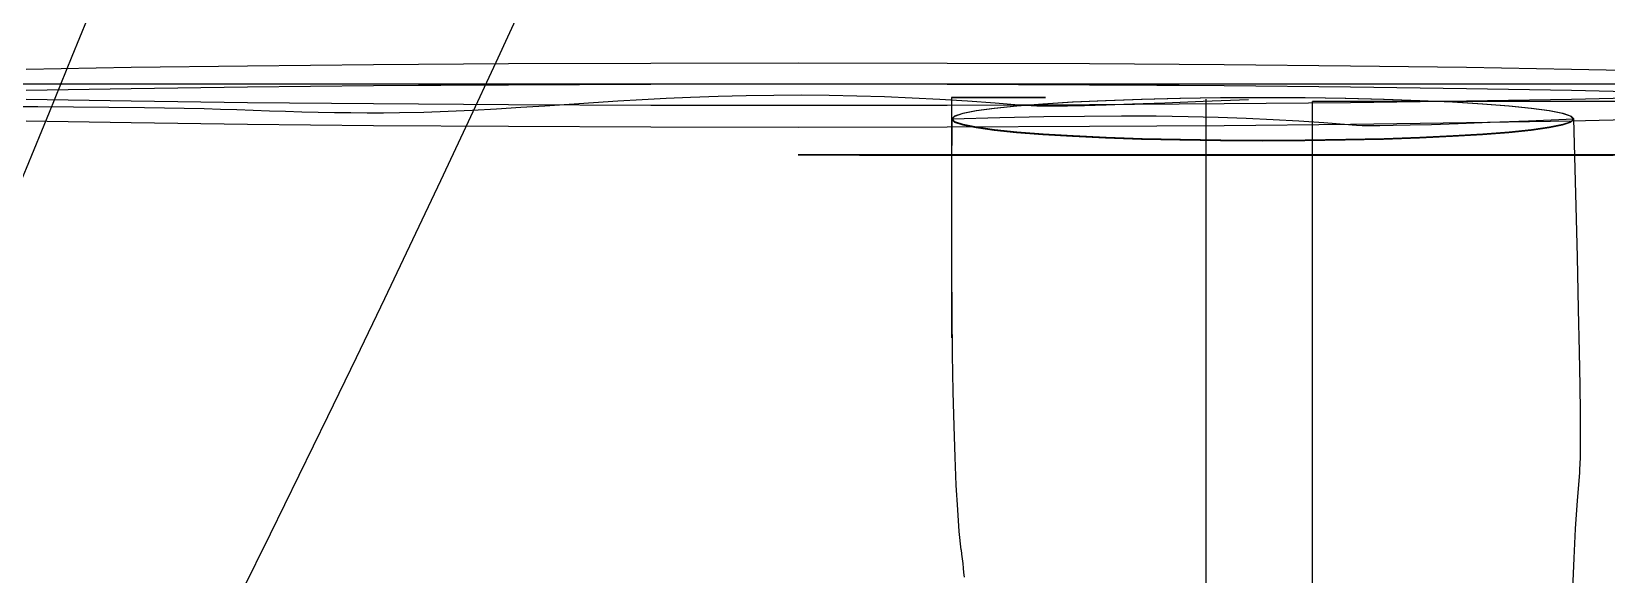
# Model space of a CAD drawing. Extents: x 11992 to 29481, y -6727 to 6811.
# Drawn here: x 21027 to 21762, y 2772 to 3025 of the extents above; entities that cross this region are included whole.
import ezdxf

# ---------------------------------------------------------------- set-up
doc = ezdxf.new("R2010")
doc.units = 0
doc.header["$MEASUREMENT"] = 0
doc.layers.get('0').update_dxf_attribs({"color": 8, "linetype": 'CONTINUOUS'})
doc.layers.add('zoylight 5回路', color=4, linetype='CONTINUOUS')

msp = doc.modelspace()

# ---------------------------------------------------------------- linework, layer by layer
for p, q in [((21024.96, 3007.64, -2076.22), (21073.94, 3008.49, -2076.22)), ((21024.96, 3007.64, -2368.6), (21073.94, 3008.49, -2368.6)), ((21073.94, 3008.49, -2076.22), (21128.18, 3009.21, -2076.22)), ((21073.94, 3008.49, -2368.6), (21128.18, 3009.21, -2368.6)), ((21128.18, 3009.21, -2076.22), (21187.07, 3009.79, -2076.22)), ((21128.18, 3009.21, -2368.6), (21187.07, 3009.79, -2368.6)), ((21187.07, 3009.79, -2076.22), (21250, 3010.21, -2076.22)), ((21187.07, 3009.79, -2368.6), (21250, 3010.21, -2368.6)), ((21250, 3010.21, -2076.22), (21316.37, 3010.48, -2076.22)), ((21250, 3010.21, -2368.6), (21316.37, 3010.48, -2368.6)), ((21316.37, 3010.48, -2076.22), (21385.55, 3010.57, -2076.22)), ((21316.37, 3010.48, -2368.6), (21385.55, 3010.57, -2368.6)), ((21385.55, 3010.57, -2076.22), (21454.74, 3010.48, -2076.22)), ((21385.55, 3010.57, -2368.6), (21454.74, 3010.48, -2368.6)), ((21454.74, 3010.48, -2076.22), (21521.1, 3010.21, -2076.22)), ((21454.74, 3010.48, -2368.6), (21521.1, 3010.22, -2368.6)), ((21521.1, 3010.22, -2368.6), (21584.03, 3009.79, -2368.6)), ((21521.1, 3010.21, -2076.22), (21584.03, 3009.79, -2076.22)), ((21584.03, 3009.79, -2076.22), (21642.92, 3009.21, -2076.22)), ((21584.03, 3009.79, -2368.6), (21642.92, 3009.21, -2368.6)), ((21642.92, 3009.21, -2076.22), (21697.16, 3008.49, -2076.22)), ((21642.92, 3009.21, -2368.6), (21697.16, 3008.49, -2368.6)), ((21697.16, 3008.49, -2076.22), (21746.14, 3007.64, -2076.22)), ((21697.16, 3008.49, -2368.6), (21746.14, 3007.64, -2368.6)), ((21746.14, 3007.64, -2076.22), (21789.26, 3006.68, -2076.22)), ((21746.14, 3007.64, -2368.6), (21789.26, 3006.68, -2368.6)), ((21895.55, 3000.57, -2076.22), (20875.56, 3000.57, -2076.22)), ((21895.55, 3000.57, -2368.6), (20875.56, 3000.57, -2368.6)), ((21128.18, 2999.21, -2076.22), (21073.94, 2998.49, -2076.22)), ((21128.18, 2999.21, -2368.6), (21073.94, 2998.49, -2368.6)), ((21187.07, 2999.79, -2076.22), (21128.18, 2999.21, -2076.22)), ((21187.07, 2999.79, -2368.6), (21128.18, 2999.21, -2368.6)), ((21250, 3000.22, -2368.6), (21187.07, 2999.79, -2368.6)), ((21250, 3000.21, -2076.22), (21187.07, 2999.79, -2076.22)), ((21316.37, 3000.48, -2076.22), (21250, 3000.21, -2076.22)), ((21316.37, 3000.48, -2368.6), (21250, 3000.22, -2368.6)), ((21385.55, 3000.57, -2076.22), (21316.37, 3000.48, -2076.22)), ((21385.55, 3000.57, -2368.6), (21316.37, 3000.48, -2368.6)), ((21454.74, 3000.48, -2076.22), (21385.55, 3000.57, -2076.22)), ((21454.74, 3000.48, -2368.6), (21385.55, 3000.57, -2368.6)), ((21521.1, 3000.21, -2076.22), (21454.74, 3000.48, -2076.22)), ((21521.1, 3000.22, -2368.6), (21454.74, 3000.48, -2368.6)), ((21584.03, 2999.79, -2368.6), (21521.1, 3000.22, -2368.6)), ((21584.03, 2999.79, -2076.22), (21521.1, 3000.21, -2076.22)), ((21642.92, 2999.21, -2076.22), (21584.03, 2999.79, -2076.22)), ((21642.92, 2999.21, -2368.6), (21584.03, 2999.79, -2368.6)), ((21697.16, 2998.49, -2076.22), (21642.92, 2999.21, -2076.22)), ((21697.16, 2998.49, -2368.6), (21642.92, 2999.21, -2368.6)), ((21073.94, 2998.49, -2076.22), (21024.96, 2997.64, -2076.22)), ((21073.94, 2998.49, -2368.6), (21024.96, 2997.64, -2368.6)), ((21073.94, 2992.66, -2076.22), (21024.96, 2993.5, -2076.22)), ((21073.94, 2992.66, -2368.6), (21024.96, 2993.5, -2368.6)), ((21128.18, 2991.94, -2076.22), (21073.94, 2992.66, -2076.22)), ((21128.18, 2991.94, -2368.6), (21073.94, 2992.66, -2368.6)), ((21187.07, 2991.36, -2076.22), (21128.18, 2991.94, -2076.22)), ((21187.07, 2991.36, -2368.6), (21128.18, 2991.94, -2368.6)), ((21278.36, 2991.3, -2076.22), (21289.68, 2992.05, -2076.22)), ((21278.36, 2991.3, -2368.6), (21289.68, 2992.05, -2368.6)), ((21289.68, 2992.05, -2076.22), (21301, 2992.78, -2076.22)), ((21289.68, 2992.05, -2368.6), (21301, 2992.78, -2368.6)), ((21301, 2992.78, -2076.22), (21312.33, 2993.47, -2076.22)), ((21301, 2992.78, -2368.6), (21312.33, 2993.47, -2368.6)), ((21312.33, 2993.47, -2076.22), (21323.66, 2994.09, -2076.22)), ((21312.33, 2993.47, -2368.6), (21323.66, 2994.09, -2368.6)), ((21323.66, 2994.09, -2076.22), (21334.99, 2994.61, -2076.22)), ((21323.66, 2994.09, -2368.6), (21334.99, 2994.61, -2368.6)), ((21334.99, 2994.61, -2076.22), (21347.92, 2995.07, -2076.22)), ((21334.99, 2994.61, -2368.6), (21347.92, 2995.07, -2368.6)), ((21347.92, 2995.07, -2076.22), (21360.86, 2995.38, -2076.22)), ((21347.92, 2995.07, -2368.6), (21360.86, 2995.38, -2368.6)), ((21360.86, 2995.38, -2076.22), (21373.79, 2995.54, -2076.22)), ((21360.86, 2995.38, -2368.6), (21373.79, 2995.54, -2368.6)), ((21373.79, 2995.54, -2076.22), (21386.73, 2995.56, -2076.22)), ((21373.79, 2995.54, -2368.6), (21386.73, 2995.56, -2368.6)), ((21386.73, 2995.56, -2076.22), (21399.67, 2995.43, -2076.22)), ((21386.73, 2995.56, -2368.6), (21399.67, 2995.43, -2368.6)), ((21399.67, 2995.43, -2076.22), (21412.6, 2995.17, -2076.22)), ((21399.67, 2995.43, -2368.6), (21412.6, 2995.17, -2368.6)), ((21412.6, 2995.17, -2076.22), (21425.53, 2994.77, -2076.22)), ((21412.6, 2995.17, -2368.6), (21425.53, 2994.77, -2368.6)), ((21425.53, 2994.77, -2076.22), (21438.46, 2994.24, -2076.22)), ((21425.53, 2994.77, -2368.6), (21438.46, 2994.24, -2368.6)), ((21438.46, 2994.24, -2076.22), (21451.37, 2993.58, -2076.22)), ((21438.46, 2994.24, -2368.6), (21451.37, 2993.58, -2368.6)), ((21451.37, 2993.58, -2076.22), (21464.28, 2992.8, -2076.22)), ((21451.37, 2993.58, -2368.6), (21464.28, 2992.8, -2368.6)), ((21500.66, 2994.4, -2076.22), (21456.82, 2994.4, -2076.22)), ((21456.82, 2994.4, -2076.22), (21456.82, 2882.21, -2076.22)), ((21456.82, 2994.4, -2076.22), (21456.82, 2882.21, -2076.22)), ((21456.82, 2994.4, -2076.22), (21500.66, 2994.4, -2076.22)), ((21500.66, 2994.4, -2368.6), (21456.82, 2994.4, -2368.6)), ((21456.82, 2994.4, -2368.6), (21456.82, 2882.21, -2368.6)), ((21456.82, 2994.4, -2368.6), (21456.82, 2882.21, -2368.6)), ((21456.82, 2994.4, -2368.6), (21500.66, 2994.4, -2368.6)), ((21464.28, 2992.8, -2076.22), (21477.18, 2991.9, -2076.22)), ((21464.28, 2992.8, -2368.6), (21477.18, 2991.9, -2368.6)), ((21477.18, 2991.9, -2076.22), (21490.06, 2990.87, -2076.22)), ((21477.18, 2991.9, -2368.6), (21490.06, 2990.87, -2368.6)), ((21513.27, 2992.17, -2076.22), (21499.33, 2991.32, -2076.22)), ((21513.27, 2992.17, -2368.6), (21499.33, 2991.32, -2368.6)), ((21499.57, 2991.46, -2076.22), (21513.5, 2992.31, -2076.22)), ((21499.57, 2991.46, -2368.6), (21513.5, 2992.31, -2368.6)), ((21528.7, 2992.89, -2076.22), (21513.27, 2992.17, -2076.22)), ((21528.7, 2992.89, -2368.6), (21513.27, 2992.17, -2368.6)), ((21513.5, 2992.31, -2076.22), (21528.94, 2993.03, -2076.22)), ((21513.5, 2992.31, -2368.6), (21528.94, 2993.03, -2368.6)), ((21545.46, 2993.47, -2076.22), (21528.7, 2992.89, -2076.22)), ((21545.46, 2993.47, -2368.6), (21528.7, 2992.89, -2368.6)), ((21528.94, 2993.03, -2076.22), (21545.69, 2993.61, -2076.22)), ((21528.94, 2993.03, -2368.6), (21545.69, 2993.61, -2368.6)), ((21541.25, 2991.4, -2076.22), (21556.25, 2991.95, -2076.22)), ((21541.25, 2991.4, -2368.6), (21556.25, 2991.95, -2368.6)), ((21563.36, 2993.9, -2076.22), (21545.46, 2993.47, -2076.22)), ((21563.36, 2993.9, -2368.6), (21545.46, 2993.47, -2368.6)), ((21545.69, 2993.61, -2076.22), (21563.6, 2994.04, -2076.22)), ((21545.69, 2993.61, -2368.6), (21563.6, 2994.04, -2368.6)), ((21556.25, 2991.95, -2076.22), (21574.2, 2992.65, -2076.22)), ((21556.25, 2991.95, -2368.6), (21574.2, 2992.65, -2368.6)), ((21582.24, 2994.17, -2076.22), (21563.36, 2993.9, -2076.22)), ((21582.24, 2994.17, -2368.6), (21563.36, 2993.9, -2368.6)), ((21563.6, 2994.04, -2076.22), (21582.48, 2994.31, -2076.22)), ((21563.6, 2994.04, -2368.6), (21582.48, 2994.31, -2368.6)), ((21574.2, 2992.65, -2076.22), (21595.38, 2993.52, -2076.22)), ((21574.2, 2992.65, -2368.6), (21595.38, 2993.52, -2368.6)), ((21575.38, 2993.55, -2076.22), (21575.38, 1873.56, -2076.22)), ((21575.38, 2993.55, -2368.6), (21575.38, 1873.56, -2368.6)), ((21601.93, 2994.26, -2076.22), (21582.24, 2994.17, -2076.22)), ((21601.93, 2994.26, -2368.6), (21582.24, 2994.17, -2368.6)), ((21582.48, 2994.31, -2076.22), (21602.16, 2994.4, -2076.22)), ((21582.48, 2994.31, -2368.6), (21602.16, 2994.4, -2368.6)), ((21642.92, 2991.94, -2076.22), (21584.03, 2991.36, -2076.22)), ((21642.92, 2991.94, -2368.6), (21584.03, 2991.36, -2368.6)), ((21621.61, 2994.17, -2076.22), (21601.93, 2994.26, -2076.22)), ((21621.61, 2994.17, -2368.6), (21601.93, 2994.26, -2368.6)), ((21602.16, 2994.4, -2076.22), (21621.85, 2994.31, -2076.22)), ((21602.16, 2994.4, -2368.6), (21621.85, 2994.31, -2368.6)), ((21640.5, 2993.9, -2076.22), (21621.61, 2994.17, -2076.22)), ((21640.5, 2993.9, -2368.6), (21621.61, 2994.17, -2368.6)), ((21621.85, 2994.31, -2076.22), (21640.73, 2994.04, -2076.22)), ((21621.85, 2994.31, -2368.6), (21640.73, 2994.04, -2368.6)), ((21625.26, 1872.53, -2076.22), (21625.26, 2992.52, -2076.22)), ((21895.25, 2992.52, -2076.22), (21625.26, 2992.52, -2076.22)), ((21625.26, 1872.53, -2368.6), (21625.26, 2992.52, -2368.6)), ((21895.25, 2992.52, -2368.6), (21625.26, 2992.52, -2368.6)), ((21658.4, 2993.47, -2076.22), (21640.5, 2993.9, -2076.22)), ((21658.4, 2993.47, -2368.6), (21640.5, 2993.9, -2368.6)), ((21640.73, 2994.04, -2076.22), (21658.64, 2993.61, -2076.22)), ((21640.73, 2994.04, -2368.6), (21658.64, 2993.61, -2368.6)), ((21697.16, 2992.66, -2076.22), (21642.92, 2991.94, -2076.22)), ((21697.16, 2992.66, -2368.6), (21642.92, 2991.94, -2368.6)), ((21675.16, 2992.89, -2076.22), (21658.4, 2993.47, -2076.22)), ((21675.16, 2992.89, -2368.6), (21658.4, 2993.47, -2368.6)), ((21658.64, 2993.61, -2076.22), (21675.39, 2993.03, -2076.22)), ((21658.64, 2993.61, -2368.6), (21675.39, 2993.03, -2368.6)), ((21690.59, 2992.17, -2076.22), (21675.16, 2992.89, -2076.22)), ((21690.59, 2992.17, -2368.6), (21675.16, 2992.89, -2368.6)), ((21675.39, 2993.03, -2076.22), (21690.82, 2992.31, -2076.22)), ((21675.39, 2993.03, -2368.6), (21690.82, 2992.31, -2368.6)), ((21704.53, 2991.32, -2076.22), (21690.59, 2992.17, -2076.22)), ((21704.53, 2991.32, -2368.6), (21690.59, 2992.17, -2368.6)), ((21690.82, 2992.31, -2076.22), (21704.76, 2991.46, -2076.22)), ((21690.82, 2992.31, -2368.6), (21704.76, 2991.46, -2368.6)), ((21746.14, 2997.64, -2076.22), (21697.16, 2998.49, -2076.22)), ((21746.14, 2997.64, -2368.6), (21697.16, 2998.49, -2368.6)), ((21746.14, 2993.5, -2076.22), (21697.16, 2992.66, -2076.22)), ((21746.14, 2993.5, -2368.6), (21697.16, 2992.66, -2368.6)), ((21789.26, 2996.68, -2076.22), (21746.14, 2997.64, -2076.22)), ((21789.26, 2996.68, -2368.6), (21746.14, 2997.64, -2368.6)), ((21789.26, 2994.46, -2076.22), (21746.14, 2993.5, -2076.22)), ((21789.26, 2994.46, -2368.6), (21746.14, 2993.5, -2368.6)), ((20962.99, 2990.49, -2076.22), (21030.3, 2990.15, -2076.22)), ((20962.99, 2990.49, -2368.6), (21030.3, 2990.15, -2368.6)), ((21030.3, 2990.15, -2076.22), (21080.09, 2989.74, -2076.22)), ((21030.3, 2990.15, -2368.6), (21080.09, 2989.74, -2368.6)), ((21080.09, 2989.74, -2076.22), (21108, 2989.27, -2076.22)), ((21080.09, 2989.74, -2368.6), (21108, 2989.27, -2368.6)), ((21108, 2989.27, -2076.22), (21115.61, 2989.01, -2076.22)), ((21108, 2989.27, -2368.6), (21115.61, 2989.01, -2368.6)), ((21115.61, 2989.01, -2076.22), (21123.21, 2988.74, -2076.22)), ((21115.61, 2989.01, -2368.6), (21123.21, 2988.74, -2368.6)), ((21123.21, 2988.74, -2076.22), (21130.82, 2988.47, -2076.22)), ((21123.21, 2988.74, -2368.6), (21130.82, 2988.47, -2368.6)), ((21130.82, 2988.47, -2076.22), (21138.42, 2988.21, -2076.22)), ((21130.82, 2988.47, -2368.6), (21138.42, 2988.21, -2368.6)), ((21138.42, 2988.21, -2076.22), (21146.02, 2987.96, -2076.22)), ((21138.42, 2988.21, -2368.6), (21146.02, 2987.96, -2368.6)), ((21146.02, 2987.96, -2076.22), (21153.62, 2987.74, -2076.22)), ((21146.02, 2987.96, -2368.6), (21153.62, 2987.74, -2368.6)), ((21153.62, 2987.74, -2076.22), (21161.21, 2987.56, -2076.22)), ((21153.62, 2987.74, -2368.6), (21161.21, 2987.56, -2368.6)), ((21161.21, 2987.56, -2076.22), (21168.81, 2987.41, -2076.22)), ((21161.21, 2987.56, -2368.6), (21168.81, 2987.41, -2368.6)), ((21168.81, 2987.41, -2076.22), (21176.41, 2987.3, -2076.22)), ((21168.81, 2987.41, -2368.6), (21176.41, 2987.3, -2368.6)), ((21176.41, 2987.3, -2076.22), (21184.01, 2987.26, -2076.22)), ((21176.41, 2987.3, -2368.6), (21184.01, 2987.26, -2368.6)), ((21184.01, 2987.26, -2076.22), (21191.61, 2987.27, -2076.22)), ((21184.01, 2987.26, -2368.6), (21191.61, 2987.27, -2368.6)), ((21250, 2990.93, -2076.22), (21187.07, 2991.36, -2076.22)), ((21250, 2990.93, -2368.6), (21187.07, 2991.36, -2368.6)), ((21191.61, 2987.27, -2076.22), (21199.22, 2987.35, -2076.22)), ((21191.61, 2987.27, -2368.6), (21199.22, 2987.35, -2368.6)), ((21199.22, 2987.35, -2076.22), (21210.51, 2987.61, -2076.22)), ((21199.22, 2987.35, -2368.6), (21210.51, 2987.61, -2368.6)), ((21210.51, 2987.61, -2076.22), (21221.81, 2988.01, -2076.22)), ((21210.51, 2987.61, -2368.6), (21221.81, 2988.01, -2368.6)), ((21221.81, 2988.01, -2076.22), (21233.11, 2988.52, -2076.22)), ((21221.81, 2988.01, -2368.6), (21233.11, 2988.52, -2368.6)), ((21233.11, 2988.52, -2076.22), (21244.42, 2989.13, -2076.22)), ((21233.11, 2988.52, -2368.6), (21244.42, 2989.13, -2368.6)), ((21244.42, 2989.13, -2076.22), (21255.73, 2989.81, -2076.22)), ((21244.42, 2989.13, -2368.6), (21255.73, 2989.81, -2368.6)), ((21316.37, 2990.66, -2076.22), (21250, 2990.93, -2076.22)), ((21316.37, 2990.66, -2368.6), (21250, 2990.93, -2368.6)), ((21255.73, 2989.81, -2076.22), (21267.04, 2990.54, -2076.22)), ((21255.73, 2989.81, -2368.6), (21267.04, 2990.54, -2368.6)), ((21267.04, 2990.54, -2076.22), (21278.36, 2991.3, -2076.22)), ((21267.04, 2990.54, -2368.6), (21278.36, 2991.3, -2368.6)), ((21385.55, 2990.57, -2076.22), (21316.37, 2990.66, -2076.22)), ((21385.55, 2990.57, -2368.6), (21316.37, 2990.66, -2368.6)), ((21454.74, 2990.66, -2076.22), (21385.55, 2990.57, -2076.22)), ((21454.74, 2990.66, -2368.6), (21385.55, 2990.57, -2368.6)), ((21521.1, 2990.93, -2076.22), (21454.74, 2990.66, -2076.22)), ((21521.1, 2990.93, -2368.6), (21454.74, 2990.66, -2368.6)), ((21458.15, 2985.6, -2076.22), (21456.82, 2984.24, -2076.22)), ((21458.15, 2985.6, -2368.6), (21456.82, 2984.24, -2368.6)), ((21456.92, 2959.42, -2076.22), (21457.06, 2984.4, -2076.22)), ((21456.92, 2959.42, -2368.6), (21457.06, 2984.4, -2368.6)), ((21457.06, 2984.38, -2076.22), (21458.38, 2985.74, -2076.22)), ((21457.06, 2984.38, -2368.6), (21458.38, 2985.74, -2368.6)), ((21457.06, 2984.38, -2076.22), (21479.37, 2985, -2076.22)), ((21457.06, 2984.38, -2368.6), (21479.37, 2985, -2368.6)), ((21458.38, 2983.02, -2076.22), (21457.06, 2984.38, -2076.22)), ((21458.38, 2983.02, -2368.6), (21457.06, 2984.38, -2368.6)), ((21462.01, 2986.9, -2076.22), (21458.15, 2985.6, -2076.22)), ((21462.01, 2986.9, -2368.6), (21458.15, 2985.6, -2368.6)), ((21458.38, 2985.74, -2076.22), (21462.24, 2987.04, -2076.22)), ((21458.38, 2985.74, -2368.6), (21462.24, 2987.04, -2368.6)), ((21468.23, 2988.14, -2076.22), (21462.01, 2986.9, -2076.22)), ((21468.23, 2988.14, -2368.6), (21462.01, 2986.9, -2368.6)), ((21462.24, 2987.04, -2076.22), (21468.46, 2988.28, -2076.22)), ((21462.24, 2987.04, -2368.6), (21468.46, 2988.28, -2368.6)), ((21476.64, 2989.29, -2076.22), (21468.23, 2988.14, -2076.22)), ((21476.64, 2989.29, -2368.6), (21468.23, 2988.14, -2368.6)), ((21468.46, 2988.28, -2076.22), (21476.87, 2989.43, -2076.22)), ((21468.46, 2988.28, -2368.6), (21476.87, 2989.43, -2368.6)), ((21487.06, 2990.36, -2076.22), (21476.64, 2989.29, -2076.22)), ((21487.06, 2990.36, -2368.6), (21476.64, 2989.29, -2368.6)), ((21476.87, 2989.43, -2076.22), (21487.3, 2990.5, -2076.22)), ((21476.87, 2989.43, -2368.6), (21487.3, 2990.5, -2368.6)), ((21479.37, 2985, -2076.22), (21499.88, 2985.44, -2076.22)), ((21479.37, 2985, -2368.6), (21499.88, 2985.44, -2368.6)), ((21499.33, 2991.32, -2076.22), (21487.06, 2990.36, -2076.22)), ((21499.33, 2991.32, -2368.6), (21487.06, 2990.36, -2368.6)), ((21487.3, 2990.5, -2076.22), (21499.57, 2991.46, -2076.22)), ((21487.3, 2990.5, -2368.6), (21499.57, 2991.46, -2368.6)), ((21490.06, 2990.87, -2076.22), (21491.83, 2990.73, -2076.22)), ((21490.06, 2990.87, -2368.6), (21491.83, 2990.73, -2368.6)), ((21491.83, 2990.73, -2076.22), (21493.89, 2990.6, -2076.22)), ((21491.83, 2990.73, -2368.6), (21493.89, 2990.6, -2368.6)), ((21493.89, 2990.6, -2076.22), (21496.53, 2990.5, -2076.22)), ((21493.89, 2990.6, -2368.6), (21496.53, 2990.5, -2368.6)), ((21496.53, 2990.5, -2076.22), (21500.06, 2990.44, -2076.22)), ((21496.53, 2990.5, -2368.6), (21500.06, 2990.44, -2368.6)), ((21499.88, 2985.44, -2076.22), (21518.76, 2985.71, -2076.22)), ((21499.88, 2985.44, -2368.6), (21518.76, 2985.71, -2368.6)), ((21500.06, 2990.44, -2076.22), (21504.77, 2990.45, -2076.22)), ((21500.06, 2990.44, -2368.6), (21504.77, 2990.45, -2368.6)), ((21504.77, 2990.45, -2076.22), (21510.95, 2990.53, -2076.22)), ((21504.77, 2990.45, -2368.6), (21510.95, 2990.53, -2368.6)), ((21510.95, 2990.53, -2076.22), (21518.89, 2990.71, -2076.22)), ((21510.95, 2990.53, -2368.6), (21518.89, 2990.71, -2368.6)), ((21518.76, 2985.71, -2076.22), (21536.17, 2985.82, -2076.22)), ((21518.76, 2985.71, -2368.6), (21536.17, 2985.82, -2368.6)), ((21518.89, 2990.71, -2076.22), (21528.89, 2990.99, -2076.22)), ((21518.89, 2990.71, -2368.6), (21528.89, 2990.99, -2368.6)), ((21584.03, 2991.36, -2076.22), (21521.1, 2990.93, -2076.22)), ((21584.03, 2991.36, -2368.6), (21521.1, 2990.93, -2368.6)), ((21528.89, 2990.99, -2076.22), (21541.25, 2991.4, -2076.22)), ((21528.89, 2990.99, -2368.6), (21541.25, 2991.4, -2368.6)), ((21536.17, 2985.82, -2076.22), (21552.27, 2985.76, -2076.22)), ((21536.17, 2985.82, -2368.6), (21552.27, 2985.76, -2368.6)), ((21552.27, 2985.76, -2076.22), (21567.22, 2985.57, -2076.22)), ((21552.27, 2985.76, -2368.6), (21567.22, 2985.57, -2368.6)), ((21567.22, 2985.57, -2076.22), (21581.19, 2985.23, -2076.22)), ((21567.22, 2985.57, -2368.6), (21581.19, 2985.23, -2368.6)), ((21581.19, 2985.23, -2076.22), (21594.34, 2984.76, -2076.22)), ((21581.19, 2985.23, -2368.6), (21594.34, 2984.76, -2368.6)), ((21594.34, 2984.76, -2076.22), (21606.83, 2984.16, -2076.22)), ((21594.34, 2984.76, -2368.6), (21606.83, 2984.16, -2368.6)), ((21716.8, 2990.36, -2076.22), (21704.53, 2991.32, -2076.22)), ((21716.8, 2990.36, -2368.6), (21704.53, 2991.32, -2368.6)), ((21704.76, 2991.46, -2076.22), (21717.03, 2990.5, -2076.22)), ((21704.76, 2991.46, -2368.6), (21717.03, 2990.5, -2368.6)), ((21727.22, 2989.29, -2076.22), (21716.8, 2990.36, -2076.22)), ((21727.22, 2989.29, -2368.6), (21716.8, 2990.36, -2368.6)), ((21717.03, 2990.5, -2076.22), (21727.45, 2989.43, -2076.22)), ((21717.03, 2990.5, -2368.6), (21727.45, 2989.43, -2368.6)), ((21726.09, 2983.5, -2076.22), (21747.27, 2984.38, -2076.22)), ((21726.09, 2983.5, -2368.6), (21747.27, 2984.38, -2368.6)), ((21735.63, 2988.14, -2076.22), (21727.22, 2989.29, -2076.22)), ((21735.63, 2988.14, -2368.6), (21727.22, 2989.29, -2368.6)), ((21727.45, 2989.43, -2076.22), (21735.86, 2988.28, -2076.22)), ((21727.45, 2989.43, -2368.6), (21735.86, 2988.28, -2368.6)), ((21741.85, 2986.9, -2076.22), (21735.63, 2988.14, -2076.22)), ((21741.85, 2986.9, -2368.6), (21735.63, 2988.14, -2368.6)), ((21735.86, 2988.28, -2076.22), (21742.09, 2987.04, -2076.22)), ((21735.86, 2988.28, -2368.6), (21742.09, 2987.04, -2368.6)), ((21745.71, 2985.6, -2076.22), (21741.85, 2986.9, -2076.22)), ((21745.71, 2985.6, -2368.6), (21741.85, 2986.9, -2368.6)), ((21742.09, 2987.04, -2076.22), (21745.95, 2985.74, -2076.22)), ((21742.09, 2987.04, -2368.6), (21745.95, 2985.74, -2368.6)), ((21747.04, 2984.24, -2076.22), (21745.71, 2985.6, -2076.22)), ((21747.04, 2984.24, -2368.6), (21745.71, 2985.6, -2368.6)), ((21747.27, 2984.38, -2076.22), (21745.95, 2985.74, -2076.22)), ((21747.27, 2984.38, -2368.6), (21745.95, 2985.74, -2368.6)), ((21747.27, 2984.38, -2076.22), (21745.95, 2983.02, -2076.22)), ((21747.27, 2984.38, -2368.6), (21745.95, 2983.02, -2368.6)), ((21746.14, 2983.5, -2076.22), (21789.26, 2984.46, -2076.22)), ((21746.14, 2983.5, -2368.6), (21789.26, 2984.46, -2368.6)), ((21748.14, 2949.43, -2076.22), (21747.27, 2984.4, -2076.22)), ((21748.14, 2949.43, -2368.6), (21747.27, 2984.4, -2368.6)), ((21024.96, 2983.5, -2076.22), (21073.94, 2982.66, -2076.22)), ((21024.96, 2983.5, -2368.6), (21073.94, 2982.66, -2368.6)), ((21073.94, 2982.66, -2076.22), (21128.18, 2981.94, -2076.22)), ((21073.94, 2982.66, -2368.6), (21128.18, 2981.94, -2368.6)), ((21128.18, 2981.94, -2076.22), (21187.07, 2981.36, -2076.22)), ((21128.18, 2981.94, -2368.6), (21187.07, 2981.36, -2368.6)), ((21187.07, 2981.36, -2076.22), (21250, 2980.93, -2076.22)), ((21187.07, 2981.36, -2368.6), (21250, 2980.93, -2368.6)), ((21250, 2980.93, -2076.22), (21316.37, 2980.66, -2076.22)), ((21250, 2980.93, -2368.6), (21316.37, 2980.66, -2368.6)), ((21316.37, 2980.66, -2076.22), (21385.55, 2980.57, -2076.22)), ((21316.37, 2980.66, -2368.6), (21385.55, 2980.57, -2368.6)), ((21385.55, 2980.57, -2076.22), (21454.74, 2980.66, -2076.22)), ((21385.55, 2980.57, -2368.6), (21454.74, 2980.66, -2368.6)), ((21454.74, 2980.66, -2076.22), (21521.1, 2980.93, -2076.22)), ((21454.74, 2980.66, -2368.6), (21521.1, 2980.93, -2368.6)), ((21456.82, 2984.24, -2076.22), (21458.15, 2982.88, -2076.22)), ((21456.82, 2984.24, -2368.6), (21458.15, 2982.88, -2368.6)), ((21458.15, 2982.88, -2076.22), (21462.01, 2981.57, -2076.22)), ((21458.15, 2982.88, -2368.6), (21462.01, 2981.57, -2368.6)), ((21462.24, 2981.71, -2076.22), (21458.38, 2983.02, -2076.22)), ((21462.24, 2981.71, -2368.6), (21458.38, 2983.02, -2368.6)), ((21462.01, 2981.57, -2076.22), (21468.23, 2980.33, -2076.22)), ((21462.01, 2981.57, -2368.6), (21468.23, 2980.33, -2368.6)), ((21468.46, 2980.48, -2076.22), (21462.24, 2981.71, -2076.22)), ((21468.46, 2980.48, -2368.6), (21462.24, 2981.71, -2368.6)), ((21468.23, 2980.33, -2076.22), (21476.64, 2979.18, -2076.22)), ((21468.23, 2980.33, -2368.6), (21476.64, 2979.18, -2368.6)), ((21476.87, 2979.32, -2076.22), (21468.46, 2980.48, -2076.22)), ((21476.87, 2979.32, -2368.6), (21468.46, 2980.48, -2368.6)), ((21476.64, 2979.18, -2076.22), (21487.06, 2978.11, -2076.22)), ((21476.64, 2979.18, -2368.6), (21487.06, 2978.11, -2368.6)), ((21487.3, 2978.25, -2076.22), (21476.87, 2979.32, -2076.22)), ((21487.3, 2978.25, -2368.6), (21476.87, 2979.32, -2368.6)), ((21487.06, 2978.11, -2076.22), (21499.33, 2977.15, -2076.22)), ((21487.06, 2978.11, -2368.6), (21499.33, 2977.15, -2368.6)), ((21499.57, 2977.29, -2076.22), (21487.3, 2978.25, -2076.22)), ((21499.57, 2977.29, -2368.6), (21487.3, 2978.25, -2368.6)), ((21499.33, 2977.15, -2076.22), (21513.27, 2976.3, -2076.22)), ((21499.33, 2977.15, -2368.6), (21513.27, 2976.3, -2368.6)), ((21513.5, 2976.44, -2076.22), (21499.57, 2977.29, -2076.22)), ((21513.5, 2976.44, -2368.6), (21499.57, 2977.29, -2368.6)), ((21521.1, 2980.93, -2076.22), (21584.03, 2981.36, -2076.22)), ((21521.1, 2980.93, -2368.6), (21584.03, 2981.36, -2368.6)), ((21584.03, 2981.36, -2076.22), (21642.92, 2981.94, -2076.22)), ((21584.03, 2981.36, -2368.6), (21642.92, 2981.94, -2368.6)), ((21606.83, 2984.16, -2076.22), (21618.82, 2983.46, -2076.22)), ((21606.83, 2984.16, -2368.6), (21618.82, 2983.46, -2368.6)), ((21618.82, 2983.46, -2076.22), (21630.47, 2982.64, -2076.22)), ((21618.82, 2983.46, -2368.6), (21630.47, 2982.64, -2368.6)), ((21630.47, 2982.64, -2076.22), (21641.96, 2981.72, -2076.22)), ((21630.47, 2982.64, -2368.6), (21641.96, 2981.73, -2368.6)), ((21641.96, 2981.73, -2368.6), (21643.72, 2981.58, -2368.6)), ((21641.96, 2981.72, -2076.22), (21643.72, 2981.58, -2076.22)), ((21642.92, 2981.94, -2076.22), (21697.16, 2982.66, -2076.22)), ((21642.92, 2981.94, -2368.6), (21697.16, 2982.66, -2368.6)), ((21643.72, 2981.58, -2076.22), (21645.78, 2981.45, -2076.22)), ((21643.72, 2981.58, -2368.6), (21645.78, 2981.45, -2368.6)), ((21645.78, 2981.45, -2076.22), (21648.42, 2981.35, -2076.22)), ((21645.78, 2981.45, -2368.6), (21648.42, 2981.35, -2368.6)), ((21648.42, 2981.35, -2076.22), (21651.95, 2981.3, -2076.22)), ((21648.42, 2981.35, -2368.6), (21651.95, 2981.3, -2368.6)), ((21651.95, 2981.3, -2076.22), (21656.66, 2981.3, -2076.22)), ((21651.95, 2981.3, -2368.6), (21656.66, 2981.3, -2368.6)), ((21656.66, 2981.3, -2076.22), (21662.84, 2981.39, -2076.22)), ((21656.66, 2981.3, -2368.6), (21662.84, 2981.39, -2368.6)), ((21662.84, 2981.39, -2076.22), (21670.78, 2981.56, -2076.22)), ((21662.84, 2981.39, -2368.6), (21670.78, 2981.56, -2368.6)), ((21670.78, 2981.56, -2076.22), (21680.78, 2981.85, -2076.22)), ((21670.78, 2981.56, -2368.6), (21680.78, 2981.85, -2368.6)), ((21680.78, 2981.85, -2076.22), (21693.14, 2982.25, -2076.22)), ((21680.78, 2981.85, -2368.6), (21693.14, 2982.25, -2368.6)), ((21690.59, 2976.3, -2076.22), (21704.53, 2977.15, -2076.22)), ((21690.59, 2976.3, -2368.6), (21704.53, 2977.15, -2368.6)), ((21704.76, 2977.29, -2076.22), (21690.82, 2976.44, -2076.22)), ((21704.76, 2977.29, -2368.6), (21690.82, 2976.44, -2368.6)), ((21693.14, 2982.25, -2076.22), (21708.14, 2982.8, -2076.22)), ((21693.14, 2982.25, -2368.6), (21708.14, 2982.8, -2368.6)), ((21697.16, 2982.66, -2076.22), (21746.14, 2983.5, -2076.22)), ((21697.16, 2982.66, -2368.6), (21746.14, 2983.5, -2368.6)), ((21704.53, 2977.15, -2076.22), (21716.8, 2978.11, -2076.22)), ((21704.53, 2977.15, -2368.6), (21716.8, 2978.11, -2368.6)), ((21717.03, 2978.25, -2076.22), (21704.76, 2977.29, -2076.22)), ((21717.03, 2978.25, -2368.6), (21704.76, 2977.29, -2368.6)), ((21708.14, 2982.8, -2076.22), (21726.09, 2983.5, -2076.22)), ((21708.14, 2982.8, -2368.6), (21726.09, 2983.5, -2368.6)), ((21716.8, 2978.11, -2076.22), (21727.22, 2979.18, -2076.22)), ((21716.8, 2978.11, -2368.6), (21727.22, 2979.18, -2368.6)), ((21727.45, 2979.32, -2076.22), (21717.03, 2978.25, -2076.22)), ((21727.45, 2979.32, -2368.6), (21717.03, 2978.25, -2368.6)), ((21727.22, 2979.18, -2076.22), (21735.63, 2980.33, -2076.22)), ((21727.22, 2979.18, -2368.6), (21735.63, 2980.33, -2368.6)), ((21735.86, 2980.48, -2076.22), (21727.45, 2979.32, -2076.22)), ((21735.86, 2980.48, -2368.6), (21727.45, 2979.32, -2368.6)), ((21735.63, 2980.33, -2076.22), (21741.85, 2981.57, -2076.22)), ((21735.63, 2980.33, -2368.6), (21741.85, 2981.57, -2368.6)), ((21742.09, 2981.71, -2076.22), (21735.86, 2980.48, -2076.22)), ((21742.09, 2981.71, -2368.6), (21735.86, 2980.48, -2368.6)), ((21741.85, 2981.57, -2076.22), (21745.71, 2982.88, -2076.22)), ((21741.85, 2981.57, -2368.6), (21745.71, 2982.88, -2368.6)), ((21745.95, 2983.02, -2076.22), (21742.09, 2981.71, -2076.22)), ((21745.95, 2983.02, -2368.6), (21742.09, 2981.71, -2368.6)), ((21747.04, 2984.24, -2076.22), (21745.71, 2982.88, -2076.22)), ((21747.04, 2984.24, -2368.6), (21745.71, 2982.88, -2368.6)), ((21513.27, 2976.3, -2076.22), (21528.7, 2975.58, -2076.22)), ((21513.27, 2976.3, -2368.6), (21528.7, 2975.58, -2368.6)), ((21528.94, 2975.72, -2076.22), (21513.5, 2976.44, -2076.22)), ((21528.94, 2975.72, -2368.6), (21513.5, 2976.44, -2368.6)), ((21528.7, 2975.58, -2076.22), (21545.46, 2975, -2076.22)), ((21528.7, 2975.58, -2368.6), (21545.46, 2975, -2368.6)), ((21545.69, 2975.14, -2076.22), (21528.94, 2975.72, -2076.22)), ((21545.69, 2975.14, -2368.6), (21528.94, 2975.72, -2368.6)), ((21545.46, 2975, -2076.22), (21563.36, 2974.57, -2076.22)), ((21545.46, 2975, -2368.6), (21563.36, 2974.57, -2368.6)), ((21563.6, 2974.71, -2076.22), (21545.69, 2975.14, -2076.22)), ((21563.6, 2974.71, -2368.6), (21545.69, 2975.14, -2368.6)), ((21563.36, 2974.57, -2076.22), (21582.24, 2974.3, -2076.22)), ((21563.36, 2974.57, -2368.6), (21582.24, 2974.3, -2368.6)), ((21582.48, 2974.45, -2076.22), (21563.6, 2974.71, -2076.22)), ((21582.48, 2974.45, -2368.6), (21563.6, 2974.71, -2368.6)), ((21582.24, 2974.3, -2076.22), (21601.93, 2974.21, -2076.22)), ((21582.24, 2974.3, -2368.6), (21601.93, 2974.21, -2368.6)), ((21602.16, 2974.35, -2076.22), (21582.48, 2974.45, -2076.22)), ((21602.16, 2974.35, -2368.6), (21582.48, 2974.45, -2368.6)), ((21601.93, 2974.21, -2076.22), (21621.61, 2974.3, -2076.22)), ((21601.93, 2974.21, -2368.6), (21621.61, 2974.3, -2368.6)), ((21621.85, 2974.45, -2076.22), (21602.16, 2974.35, -2076.22)), ((21621.85, 2974.45, -2368.6), (21602.16, 2974.35, -2368.6)), ((21621.61, 2974.3, -2076.22), (21640.5, 2974.57, -2076.22)), ((21621.61, 2974.3, -2368.6), (21640.5, 2974.57, -2368.6)), ((21640.73, 2974.71, -2076.22), (21621.85, 2974.45, -2076.22)), ((21640.73, 2974.71, -2368.6), (21621.85, 2974.45, -2368.6)), ((21640.5, 2974.57, -2076.22), (21658.4, 2975, -2076.22)), ((21640.5, 2974.57, -2368.6), (21658.4, 2975, -2368.6)), ((21658.64, 2975.14, -2076.22), (21640.73, 2974.71, -2076.22)), ((21658.64, 2975.14, -2368.6), (21640.73, 2974.71, -2368.6)), ((21658.4, 2975, -2076.22), (21675.16, 2975.58, -2076.22)), ((21658.4, 2975, -2368.6), (21675.16, 2975.58, -2368.6)), ((21675.39, 2975.72, -2076.22), (21658.64, 2975.14, -2076.22)), ((21675.39, 2975.72, -2368.6), (21658.64, 2975.14, -2368.6)), ((21675.16, 2975.58, -2076.22), (21690.59, 2976.3, -2076.22)), ((21675.16, 2975.58, -2368.6), (21690.59, 2976.3, -2368.6)), ((21690.82, 2976.44, -2076.22), (21675.39, 2975.72, -2076.22)), ((21690.82, 2976.44, -2368.6), (21675.39, 2975.72, -2368.6)), ((21385.26, 2967.55, -1998.61), (21454.45, 2967.55, -1998.51)), ((21454.45, 2967.55, -1978.7), (21385.26, 2967.55, -1978.61)), ((21414.63, 2967.53, -1888.04), (21413.88, 2967.53, -1870.79)), ((21413.88, 2967.53, -1870.79), (21415.33, 2967.53, -1853.53)), ((21417.56, 2967.53, -1905.06), (21414.63, 2967.53, -1888.04)), ((21415.33, 2967.53, -1853.53), (21419.02, 2967.53, -1836.48)), ((21422.66, 2967.53, -1921.62), (21417.56, 2967.53, -1905.06)), ((21419.02, 2967.53, -1836.48), (21424.97, 2967.53, -1819.88)), ((21429.89, 2967.53, -1937.5), (21422.66, 2967.53, -1921.62)), ((21424.97, 2967.53, -1819.88), (21433.2, 2967.53, -1803.94)), ((21439.23, 2967.53, -1952.46), (21429.89, 2967.53, -1937.5)), ((21433.2, 2967.53, -1803.94), (21443.73, 2967.53, -1788.91)), ((21450.66, 2967.53, -1966.27), (21439.23, 2967.53, -1952.46)), ((21443.73, 2967.53, -1788.91), (21456.18, 2967.53, -1775.42)), ((21464.15, 2967.53, -1978.73), (21450.66, 2967.53, -1966.27)), ((21454.45, 2967.55, -1998.51), (21520.81, 2967.55, -1998.25)), ((21520.81, 2967.55, -1978.96), (21454.45, 2967.55, -1978.7)), ((21456.18, 2967.53, -1775.42), (21470, 2967.53, -1763.99)), ((21470, 2967.53, -1763.99), (21484.96, 2967.53, -1754.65)), ((21484.96, 2967.53, -1754.65), (21500.84, 2967.53, -1747.41)), ((21500.84, 2967.53, -1747.41), (21517.4, 2967.53, -1742.32)), ((21517.4, 2967.53, -1742.32), (21534.42, 2967.53, -1739.38)), ((21520.81, 2967.55, -1998.25), (21583.74, 2967.55, -1997.82)), ((21583.74, 2967.55, -1979.39), (21520.81, 2967.55, -1978.96)), ((21534.42, 2967.53, -1739.38), (21551.67, 2967.53, -1738.63)), ((21551.67, 2967.53, -1738.63), (21568.94, 2967.53, -1740.09)), ((21568.94, 2967.53, -1740.09), (21585.98, 2967.53, -1743.78)), ((21579.49, 2967.53, -1979.36), (21584.26, 2967.53, -1965.62)), ((21583.74, 2967.55, -1997.82), (21642.63, 2967.55, -1997.24)), ((21642.63, 2967.55, -1979.97), (21583.74, 2967.55, -1979.39)), ((21584.26, 2967.53, -1965.62), (21590.23, 2967.53, -1952.7)), ((21585.98, 2967.53, -1743.78), (21602.59, 2967.53, -1749.73)), ((21590.23, 2967.53, -1952.7), (21597.35, 2967.53, -1940.66)), ((21597.35, 2967.53, -1940.66), (21605.54, 2967.53, -1929.54)), ((21602.59, 2967.53, -1749.73), (21618.52, 2967.53, -1757.95)), ((21605.54, 2967.53, -1929.54), (21614.74, 2967.53, -1919.4)), ((21612.19, 2967.53, -1773.61), (21613.42, 2967.53, -1791.92)), ((21612.19, 2967.53, -1773.61), (21613.42, 2967.53, -1755.29)), ((21613.42, 2967.53, -1791.92), (21617.01, 2967.53, -1809.49)), ((21617.01, 2967.53, -1737.73), (21613.42, 2967.53, -1755.29)), ((21614.74, 2967.53, -1919.4), (21624.88, 2967.53, -1910.3)), ((21617.01, 2967.53, -1809.49), (21622.8, 2967.53, -1826.15)), ((21622.8, 2967.53, -1721.07), (21617.01, 2967.53, -1737.73)), ((21618.52, 2967.53, -1757.95), (21633.56, 2967.53, -1768.49)), ((21622.8, 2967.53, -1826.15), (21630.63, 2967.53, -1841.74)), ((21630.63, 2967.53, -1705.48), (21622.8, 2967.53, -1721.07)), ((21624.88, 2967.53, -1910.3), (21635.9, 2967.53, -1902.28)), ((21630.63, 2967.53, -1841.74), (21640.32, 2967.53, -1856.09)), ((21640.32, 2967.53, -1691.12), (21630.63, 2967.53, -1705.48)), ((21635.47, 2967.53, -1977.16), (21633.53, 2967.53, -1978.75)), ((21633.56, 2967.53, -1768.49), (21647.05, 2967.53, -1780.94)), ((21637.35, 2967.53, -1975.57), (21635.47, 2967.53, -1977.16)), ((21635.9, 2967.53, -1902.28), (21647.74, 2967.53, -1895.4)), ((21639.17, 2967.53, -1973.98), (21637.35, 2967.53, -1975.57)), ((21640.93, 2967.53, -1972.38), (21639.17, 2967.53, -1973.98)), ((21640.32, 2967.53, -1856.09), (21651.74, 2967.53, -1869.06)), ((21651.74, 2967.53, -1678.16), (21640.32, 2967.53, -1691.12)), ((21642.65, 2967.53, -1970.75), (21640.93, 2967.53, -1972.38)), ((21642.63, 2967.55, -1997.24), (21696.87, 2967.55, -1996.52)), ((21696.87, 2967.55, -1980.69), (21642.63, 2967.55, -1979.97)), ((21644.33, 2967.53, -1969.11), (21642.65, 2967.53, -1970.75)), ((21645.97, 2967.53, -1967.43), (21644.33, 2967.53, -1969.11)), ((21647.59, 2967.53, -1965.71), (21645.97, 2967.53, -1967.43)), ((21647.05, 2967.53, -1780.94), (21658.48, 2967.53, -1794.76)), ((21649.2, 2967.53, -1963.95), (21647.59, 2967.53, -1965.71)), ((21647.74, 2967.53, -1895.4), (21660.32, 2967.53, -1889.71)), ((21650.79, 2967.53, -1962.13), (21649.2, 2967.53, -1963.95)), ((21652.38, 2967.53, -1960.26), (21650.79, 2967.53, -1962.13)), ((21651.74, 2967.53, -1869.06), (21664.7, 2967.53, -1880.47)), ((21664.7, 2967.53, -1666.75), (21651.74, 2967.53, -1678.16)), ((21653.97, 2967.53, -1958.31), (21652.38, 2967.53, -1960.26)), ((21664.5, 2967.53, -1943.27), (21653.97, 2967.53, -1958.31)), ((21658.48, 2967.53, -1794.76), (21667.82, 2967.53, -1809.72)), ((21660.32, 2967.53, -1889.71), (21673.58, 2967.53, -1885.26)), ((21672.73, 2967.53, -1927.34), (21664.5, 2967.53, -1943.27)), ((21664.7, 2967.53, -1880.47), (21679.06, 2967.53, -1890.17)), ((21679.06, 2967.53, -1657.05), (21664.7, 2967.53, -1666.75)), ((21667.82, 2967.53, -1809.72), (21675.05, 2967.53, -1825.59)), ((21669.42, 2967.53, -2419.96), (21669.38, 2967.53, -2419.13)), ((21669.38, 2967.53, -2419.13), (21669.38, 2967.53, -2368.75)), ((21669.38, 2967.53, -2368.75), (21759.38, 2967.53, -2368.75)), ((21669.48, 2967.53, -2420.79), (21669.42, 2967.53, -2419.96)), ((21669.57, 2967.53, -2421.62), (21669.48, 2967.53, -2420.79)), ((21669.69, 2967.53, -2422.44), (21669.57, 2967.53, -2421.62)), ((21669.84, 2967.53, -2423.27), (21669.69, 2967.53, -2422.44)), ((21670.02, 2967.53, -2424.08), (21669.84, 2967.53, -2423.27)), ((21670.22, 2967.53, -2424.89), (21670.02, 2967.53, -2424.08)), ((21670.45, 2967.53, -2425.69), (21670.22, 2967.53, -2424.89)), ((21670.71, 2967.53, -2426.48), (21670.45, 2967.53, -2425.69)), ((21671, 2967.53, -2427.26), (21670.71, 2967.53, -2426.48)), ((21671.31, 2967.53, -2428.03), (21671, 2967.53, -2427.26)), ((21671.65, 2967.53, -2428.79), (21671.31, 2967.53, -2428.03)), ((21672.02, 2967.53, -2429.54), (21671.65, 2967.53, -2428.79)), ((21672.41, 2967.53, -2430.28), (21672.02, 2967.53, -2429.54)), ((21672.83, 2967.53, -2431), (21672.41, 2967.53, -2430.28)), ((21678.68, 2967.53, -1910.74), (21672.73, 2967.53, -1927.34)), ((21673.27, 2967.53, -2431.71), (21672.83, 2967.53, -2431)), ((21673.73, 2967.53, -2432.4), (21673.27, 2967.53, -2431.71)), ((21673.58, 2967.53, -1885.26), (21687.46, 2967.53, -1882.12)), ((21674.22, 2967.53, -2433.07), (21673.73, 2967.53, -2432.4)), ((21674.73, 2967.53, -2433.73), (21674.22, 2967.53, -2433.07)), ((21675.27, 2967.53, -2434.37), (21674.73, 2967.53, -2433.73)), ((21675.05, 2967.53, -1825.59), (21680.14, 2967.53, -1842.15)), ((21675.82, 2967.53, -2434.99), (21675.27, 2967.53, -2434.37)), ((21676.4, 2967.53, -2435.59), (21675.82, 2967.53, -2434.99)), ((21677, 2967.53, -2436.17), (21676.4, 2967.53, -2435.59)), ((21677.61, 2967.53, -2436.73), (21677, 2967.53, -2436.17)), ((21678.25, 2967.53, -2437.27), (21677.61, 2967.53, -2436.73)), ((21678.9, 2967.53, -2437.78), (21678.25, 2967.53, -2437.27)), ((21682.37, 2967.53, -1893.69), (21678.68, 2967.53, -1910.74)), ((21679.58, 2967.53, -2438.28), (21678.9, 2967.53, -2437.78)), ((21679.06, 2967.53, -1890.17), (21694.65, 2967.53, -1898)), ((21694.65, 2967.53, -1649.22), (21679.06, 2967.53, -1657.05)), ((21680.26, 2967.53, -2438.75), (21679.58, 2967.53, -2438.28)), ((21680.14, 2967.53, -1842.15), (21683.08, 2967.53, -1859.17)), ((21748.5, 2967.53, -2438.75), (21680.26, 2967.53, -2438.75)), ((21683.83, 2967.53, -1876.43), (21682.37, 2967.53, -1893.69)), ((21683.08, 2967.53, -1859.17), (21683.83, 2967.53, -1876.43)), ((21687.46, 2967.53, -1882.12), (21701.89, 2967.53, -1880.33)), ((21694.65, 2967.53, -1898), (21711.31, 2967.53, -1903.78)), ((21711.31, 2967.53, -1643.43), (21694.65, 2967.53, -1649.22)), ((21696.87, 2967.55, -1996.52), (21745.85, 2967.55, -1995.68)), ((21745.85, 2967.55, -1981.54), (21696.87, 2967.55, -1980.69)), ((21701.89, 2967.53, -1880.33), (21711.44, 2967.53, -1878.87)), ((21711.31, 2967.53, -1903.78), (21728.87, 2967.53, -1907.37)), ((21728.87, 2967.53, -1639.84), (21711.31, 2967.53, -1643.43)), ((21895.26, 2967.53, -1878.87), (21711.44, 2967.53, -1878.87)), ((21728.87, 2967.53, -1907.37), (21747.19, 2967.53, -1908.61)), ((21747.19, 2967.53, -1638.61), (21728.87, 2967.53, -1639.84)), ((21895.26, 2967.53, -1878.87), (21733.94, 2967.53, -1878.87)), ((21745.85, 2967.55, -1995.68), (21788.97, 2967.55, -1994.72)), ((21788.97, 2967.55, -1982.5), (21745.85, 2967.55, -1981.54)), ((21747.19, 2967.53, -1908.61), (21765.5, 2967.53, -1907.37)), ((21765.5, 2967.53, -1639.84), (21747.19, 2967.53, -1638.61)), ((21749.19, 2967.53, -2438.28), (21748.5, 2967.53, -2438.75)), ((21749.86, 2967.53, -2437.78), (21749.19, 2967.53, -2438.28)), ((21750.52, 2967.53, -2437.27), (21749.86, 2967.53, -2437.78)), ((21751.15, 2967.53, -2436.73), (21750.52, 2967.53, -2437.27)), ((21751.77, 2967.53, -2436.17), (21751.15, 2967.53, -2436.73)), ((21752.37, 2967.53, -2435.59), (21751.77, 2967.53, -2436.17)), ((21752.95, 2967.53, -2434.99), (21752.37, 2967.53, -2435.59)), ((21753.5, 2967.53, -2434.37), (21752.95, 2967.53, -2434.99)), ((21754.04, 2967.53, -2433.73), (21753.5, 2967.53, -2434.37)), ((21754.55, 2967.53, -2433.07), (21754.04, 2967.53, -2433.73)), ((21755.04, 2967.53, -2432.4), (21754.55, 2967.53, -2433.07)), ((21755.5, 2967.53, -2431.71), (21755.04, 2967.53, -2432.4)), ((21755.94, 2967.53, -2431), (21755.5, 2967.53, -2431.71)), ((21756.36, 2967.53, -2430.28), (21755.94, 2967.53, -2431)), ((21756.75, 2967.53, -2429.54), (21756.36, 2967.53, -2430.28)), ((21757.11, 2967.53, -2428.79), (21756.75, 2967.53, -2429.54)), ((21757.45, 2967.53, -2428.03), (21757.11, 2967.53, -2428.79)), ((21757.77, 2967.53, -2427.26), (21757.45, 2967.53, -2428.03)), ((21758.06, 2967.53, -2426.48), (21757.77, 2967.53, -2427.26)), ((21758.31, 2967.53, -2425.69), (21758.06, 2967.53, -2426.48)), ((21758.55, 2967.53, -2424.89), (21758.31, 2967.53, -2425.69)), ((21758.75, 2967.53, -2424.08), (21758.55, 2967.53, -2424.89)), ((21758.93, 2967.53, -2423.27), (21758.75, 2967.53, -2424.08)), ((21759.07, 2967.53, -2422.44), (21758.93, 2967.53, -2423.27)), ((21759.2, 2967.53, -2421.62), (21759.07, 2967.53, -2422.44)), ((21759.29, 2967.53, -2420.79), (21759.2, 2967.53, -2421.62)), ((21759.35, 2967.53, -2419.96), (21759.29, 2967.53, -2420.79)), ((21759.38, 2967.53, -2419.13), (21759.35, 2967.53, -2419.96)), ((21759.38, 2967.53, -2368.75), (21759.38, 2967.53, -2419.13)), ((21456.87, 2935.93, -2076.22), (21456.92, 2959.42, -2076.22)), ((21456.87, 2935.93, -2368.6), (21456.92, 2959.42, -2368.6)), ((21748.85, 2920, -2076.22), (21748.14, 2949.43, -2076.22)), ((21748.85, 2920, -2368.6), (21748.14, 2949.43, -2368.6)), ((21456.91, 2913.93, -2076.22), (21456.87, 2935.93, -2076.22)), ((21456.91, 2913.93, -2368.6), (21456.87, 2935.93, -2368.6)), ((21749.39, 2895.58, -2076.22), (21748.85, 2920, -2076.22)), ((21749.39, 2895.58, -2368.6), (21748.85, 2920, -2368.6)), ((21457.04, 2893.44, -2076.22), (21456.91, 2913.93, -2076.22)), ((21457.04, 2893.44, -2368.6), (21456.91, 2913.93, -2368.6)), ((21457.25, 2874.43, -2076.22), (21457.04, 2893.44, -2076.22)), ((21457.25, 2874.43, -2368.6), (21457.04, 2893.44, -2368.6)), ((21749.8, 2875.69, -2076.22), (21749.39, 2895.58, -2076.22)), ((21749.8, 2875.69, -2368.6), (21749.39, 2895.58, -2368.6)), ((21457.55, 2856.92, -2076.22), (21457.25, 2874.43, -2076.22)), ((21457.55, 2856.92, -2368.6), (21457.25, 2874.43, -2368.6)), ((21750.08, 2859.82, -2076.22), (21749.8, 2875.69, -2076.22)), ((21750.08, 2859.82, -2368.6), (21749.8, 2875.69, -2368.6)), ((21750.26, 2847.47, -2076.22), (21750.08, 2859.82, -2076.22)), ((21750.26, 2847.47, -2368.6), (21750.08, 2859.82, -2368.6)), ((21457.94, 2840.91, -2076.22), (21457.55, 2856.92, -2076.22)), ((21457.94, 2840.91, -2368.6), (21457.55, 2856.92, -2368.6)), ((21750.34, 2838.13, -2076.22), (21750.26, 2847.47, -2076.22)), ((21750.34, 2838.13, -2368.6), (21750.26, 2847.47, -2368.6)), ((21458.42, 2826.39, -2076.22), (21457.94, 2840.91, -2076.22)), ((21458.42, 2826.39, -2368.6), (21457.94, 2840.91, -2368.6)), ((21750.35, 2831.31, -2076.22), (21750.34, 2838.13, -2076.22)), ((21750.35, 2831.31, -2368.6), (21750.34, 2838.13, -2368.6)), ((21750.29, 2826.49, -2076.22), (21750.35, 2831.31, -2076.22)), ((21750.29, 2826.49, -2368.6), (21750.35, 2831.31, -2368.6)), ((21458.98, 2813.37, -2076.22), (21458.42, 2826.39, -2076.22)), ((21458.98, 2813.37, -2368.6), (21458.42, 2826.39, -2368.6)), ((21750.06, 2820.88, -2076.22), (21750.19, 2823.18, -2076.22)), ((21750.06, 2820.88, -2368.6), (21750.19, 2823.18, -2368.6)), ((21750.19, 2823.18, -2076.22), (21750.29, 2826.49, -2076.22)), ((21750.19, 2823.18, -2368.6), (21750.29, 2826.49, -2368.6)), ((21748.9, 2806.16, -2076.22), (21749.92, 2819.08, -2076.22)), ((21748.9, 2806.16, -2368.6), (21749.92, 2819.08, -2368.6)), ((21749.92, 2819.08, -2076.22), (21750.06, 2820.88, -2076.22)), ((21749.92, 2819.08, -2368.6), (21750.06, 2820.88, -2368.6)), ((21459.64, 2801.84, -2076.22), (21458.98, 2813.37, -2076.22)), ((21459.64, 2801.84, -2368.6), (21458.98, 2813.37, -2368.6)), ((21460.38, 2791.8, -2076.22), (21459.64, 2801.84, -2076.22)), ((21460.38, 2791.81, -2368.6), (21459.64, 2801.84, -2368.6)), ((21748.02, 2792.99, -2076.22), (21748.9, 2806.16, -2076.22)), ((21748.02, 2792.99, -2368.6), (21748.9, 2806.16, -2368.6)), ((21461.2, 2783.27, -2368.6), (21460.38, 2791.81, -2368.6)), ((21461.2, 2783.27, -2076.22), (21460.38, 2791.8, -2076.22)), ((21747.29, 2779.35, -2076.22), (21748.02, 2792.99, -2076.22)), ((21747.29, 2779.35, -2368.6), (21748.02, 2792.99, -2368.6)), ((21461.2, 2783.27, -2076.22), (21461.48, 2781.1, -2076.22)), ((21461.2, 2783.27, -2368.6), (21461.48, 2781.1, -2368.6)), ((21461.48, 2781.1, -2076.22), (21461.74, 2778.94, -2076.22)), ((21461.48, 2781.1, -2368.6), (21461.74, 2778.94, -2368.6)), ((21461.74, 2778.94, -2076.22), (21461.99, 2776.81, -2076.22)), ((21461.74, 2778.94, -2368.6), (21461.99, 2776.81, -2368.6)), ((21746.75, 2765, -2076.22), (21747.29, 2779.35, -2076.22)), ((21746.75, 2765, -2368.6), (21747.29, 2779.35, -2368.6)), ((21461.99, 2776.81, -2076.22), (21462.22, 2774.7, -2076.22)), ((21461.99, 2776.81, -2368.6), (21462.22, 2774.7, -2368.6)), ((21462.22, 2774.7, -2076.22), (21462.43, 2772.6, -2076.22)), ((21462.22, 2774.7, -2368.6), (21462.43, 2772.6, -2368.6)), ((21462.43, 2772.6, -2076.22), (21462.62, 2770.51, -2076.22)), ((21462.43, 2772.6, -2368.6), (21462.62, 2770.51, -2368.6))]:
    msp.add_line(p, q)
at = {"layer": 'zoylight 5回路', "linetype": 'Continuous'}
for centre, radius, start, end in [((15712.93, 6983.71), 6068.86, 309.830375, 345.263268), ((11618.07, 7478.67), 10612.47, 327.845702, 348.943947), ((6873.4, 8785.51), 15303.24, 333.818708, 347.366053)]:
    msp.add_arc(centre, radius, start, end, dxfattribs=at)

doc.saveas('drawing.dxf')
